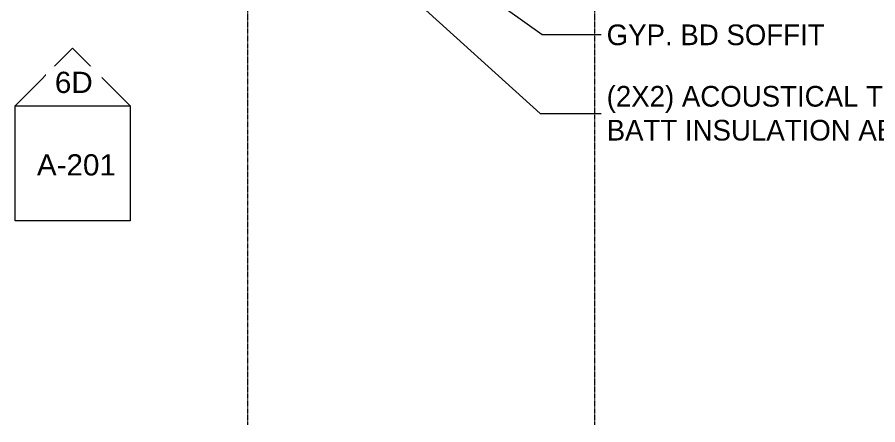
# Model space of a CAD drawing. Header units: inches. Extents: x 21035 to 27089, y -23277 to -20247.
# Drawn here: x 24630 to 25349, y -23227 to -22887 of the extents above; entities that cross this region are included whole.
import ezdxf

# ---------------------------------------------------------------- set-up
doc = ezdxf.new("R2010")
doc.units = ezdxf.units.IN
doc.header["$MEASUREMENT"] = 0
doc.linetypes.add('Grid Line 1_2_', pattern=[0.875, 0.5, -0.125, 0.125, -0.125])
for name, color, linetype, lineweight in [('A-ANNO-IDEN', 131, 'Continuous', 9), ('G-ANNO-SYMB', 111, 'Continuous', 9), ('S-GRID', 1, 'Continuous', 9)]:
    doc.layers.add(name, color=color, linetype=linetype, lineweight=lineweight)
doc.styles.add('Arial_1', font='arial.ttf', dxfattribs={"height": 17.703593})
doc.styles.add('Century Gothic', font='GOTHIC.TTF', dxfattribs={"height": 17.245342})

# ---------------------------------------------------------------- blocks, each defined once
blk = doc.blocks.new('Elevation - Detail Number-93309-RCP - First Floor')
at = {"layer": 'G-ANNO-SYMB'}
for p, q in [((-0.25, -0.25), (-0.25, 0.25)), ((-0.25, 0.25), (0.25, 0.25)), ((0.25, 0.25), (0.25, -0.25)), ((0.25, -0.25), (-0.25, -0.25))]:
    blk.add_line(p, q, dxfattribs=at)
blk = doc.blocks.new('Elevation - Detail Number-93036-RCP - First Floor')
at = {"layer": 'G-ANNO-SYMB'}
for p, q in [((0, 0.25), (-0.25, 0)), ((0.25, 0), (0, 0.25)), ((-0.25, 0), (0.25, 0))]:
    blk.add_line(p, q, dxfattribs=at)

msp = doc.modelspace()

# ---------------------------------------------------------------- linework, layer by layer
at = {"layer": 'A-ANNO-IDEN', "color": 163}
for p, q in [((24831.0296, -22754.4262), (25066.8517, -22967.6643)), ((24900.6485, -22781.6332), (25068.5558, -22901.8314)), ((25068.5558, -22901.8314), (25122.338, -22901.8314)), ((25066.8517, -22967.6643), (25122.338, -22967.6643))]:
    msp.add_line(p, q, dxfattribs=at)
at = {"layer": 'S-GRID', "linetype": 'Grid Line 1_2_'}
for p, q in [((24822.8902, -23227.3711), (24822.8902, -20361.6008)), ((24822.8902, -23227.3711), (24822.8902, -20361.6008)), ((25112.3902, -23227.3711), (25112.3902, -20361.6008)), ((25112.3902, -23227.3711), (25112.3902, -20361.6008))]:
    msp.add_line(p, q, dxfattribs=at)

# ---------------------------------------------------------------- block references
at = {"layer": 'G-ANNO-SYMB', "xscale": 191.9999999999999, "yscale": 191.9999999999999, "zscale": 191.9999999999999}
for name, p in [('Elevation - Detail Number-93036-RCP - First Floor', (24676.4813, -22961.3154)), ('Elevation - Detail Number-93309-RCP - First Floor', (24676.4813, -23009.3154))]:
    msp.add_blockref(name, p, dxfattribs=at)

# ---------------------------------------------------------------- next in the draw order: texts
at = {"layer": 'A-ANNO-IDEN', "char_height": 17.245342, "attachment_point": 1, "line_spacing_factor": 0.984117, "style": 'Century Gothic', "bg_fill": 3, "box_fill_scale": 1.25, "bg_fill_color": 0, "bg_fill_transparency": 0}
for s, insert, width in [('GYP. BD SOFFIT', (25122.338, -22893.4432), 203.688), ('(2X2) ACOUSTICAL TILE WITH 3.5"\\PBATT INSULATION ABOVE', (25122.338, -22944.7046), 437.184)]:
    msp.add_mtext(s, dxfattribs=dict(at, insert=insert, width=width))
at = {"layer": 'G-ANNO-SYMB', "char_height": 17.70359, "attachment_point": 2, "line_spacing_factor": 0.938532, "style": 'Arial_1', "bg_fill": 3, "box_fill_scale": 1.25, "bg_fill_color": 0, "bg_fill_transparency": 0}
for s, insert, width in [('6D', (24677.5173, -22932.8696), 37.584), ('A-201', (24679.6764, -23001.6885), 78.624)]:
    msp.add_mtext(s, dxfattribs=dict(at, insert=insert, width=width))

doc.saveas('drawing.dxf')
